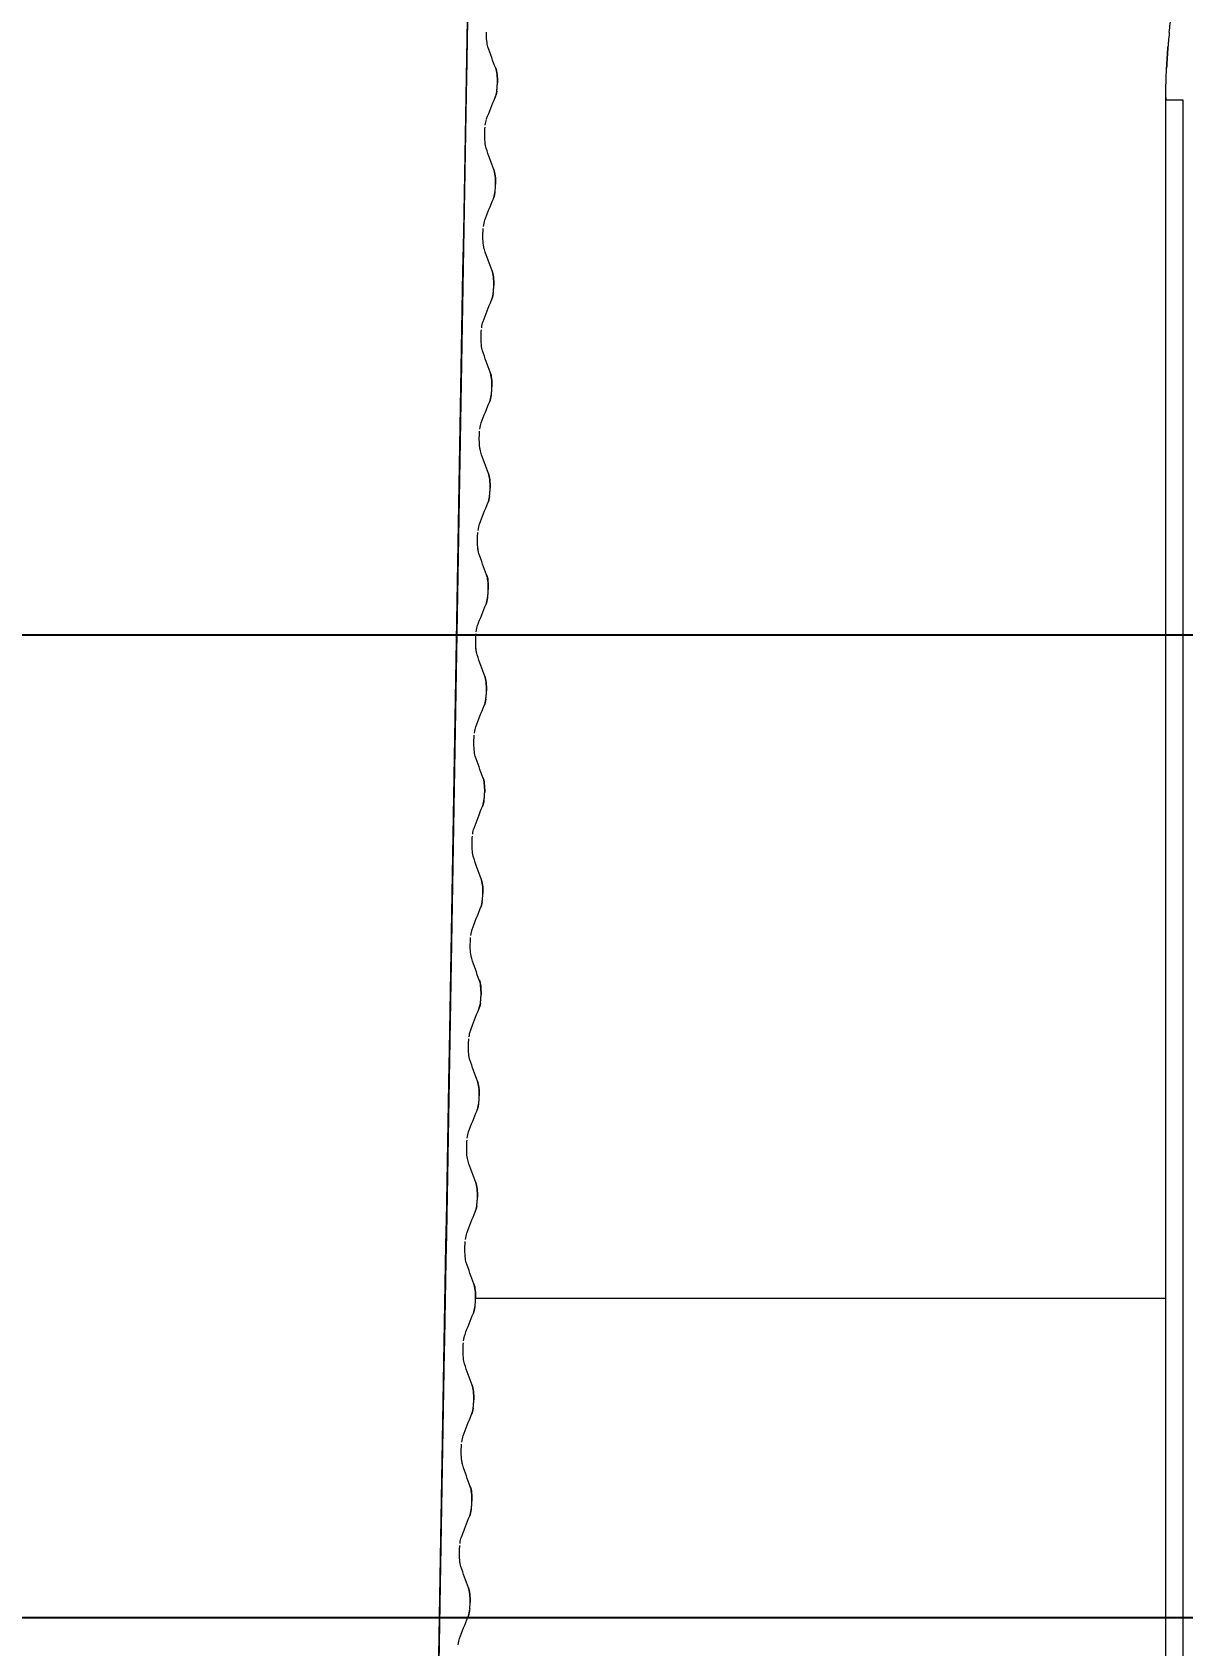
# Model space of a CAD drawing. Header units: inches. Extents: x -456 to 658, y -232 to 0.
# Drawn here: x -186.214 to -185.415, y -29.615 to -28.494 of the extents above; entities that cross this region are included whole.
import ezdxf

# ---------------------------------------------------------------- set-up
doc = ezdxf.new("R2010")
doc.units = ezdxf.units.IN
doc.header["$MEASUREMENT"] = 0
doc.styles.get("Standard").update_dxf_attribs({"font": 'arial.ttf'})
doc.dimstyles.get("Standard").update_dxf_attribs({"dimtxt": 0.18, "dimasz": 0.18, "dimexe": 0.18, "dimexo": 0.0625, "dimgap": 0.09, "dimtad": 0, "dimtih": 1, "dimtoh": 1, "dimdec": 4, "dimzin": 0, "dimdsep": 46, "dimtxsty": 'Standard', "dimcen": 0.09, "dimadec": 0, "dimazin": 0, "dimtfac": 1, "dimtdec": 4, "dimtofl": 0, "dimtmove": 0, "dimatfit": 3, "dimfxl": 1, "dimtolj": 1, "dimtzin": 0, "dimarcsym": 0})

# ---------------------------------------------------------------- blocks, each defined once
blk = doc.blocks.new('*D35')
at = {"color": 0, "lineweight": -2, "transparency": 16777216}
for p, q in [((-217.9538, -26.488), (-217.9538, -46.1394)), ((-184.9635, -33.0321), (-184.9635, -46.1394)), ((-215.7938, -43.9794), (-207.3241, -43.9794)), ((-187.1235, -43.9794), (-195.5932, -43.9794))]:
    blk.add_line(p, q, dxfattribs=at)
at = {"color": 0, "transparency": 16777216}
for points in [[(-215.7938, -43.6194), (-215.7938, -44.3394), (-217.9538, -43.9794)], [(-187.1235, -43.6194), (-187.1235, -44.3394), (-184.9635, -43.9794)]]:
    blk.add_solid(points, dxfattribs=at)
at = {"layer": 'Defpoints', "color": 0, "transparency": 16777216}
for p in [(-217.9538, -25.738), (-184.9635, -32.2821), (-217.9538, -43.9794)]:
    blk.add_point(p, dxfattribs=at)
at = {"color": 0, "transparency": 16777216, "insert": (-201.4587, -43.9794), "char_height": 3, "width": 9.467599, "attachment_point": 5}
blk.add_mtext('\\A1;1\'-8" MAX.', dxfattribs=at)

msp = doc.modelspace()

# ---------------------------------------------------------------- linework, layer by layer
at = {"color": 0, "linetype": 'Continuous', "lineweight": 0}
for p, q in [((-185.42676, -28.5396), (-185.42677, -28.54114)), ((-185.42677, -28.54114), (-185.41504, -28.54114)), ((-185.42677, -29.65523), (-185.42677, -28.54114)), ((-185.41504, -28.54114), (-185.41504, -29.65523)), ((-185.42677, -29.3738), (-185.90606, -29.3738))]:
    msp.add_line(p, q, dxfattribs=at)
for points in [[(0.06297, -28.91307), (-219.29988, -28.91307)], [(0.06407, -29.59547), (-219.29879, -29.59547)]]:
    msp.add_lwpolyline(points)
at = {"color": 0, "linetype": 'Continuous', "lineweight": 0, "extrusion": (0, 0, -1)}
for centre, major_axis, ratio, start_param, end_param in [((-184.66595, -28.40107), (-1.24875, 0), 0.5, -0.190486, -0.1662864), ((-183.58229, -28.62867), (-1.84355, 0.11683), 0.5007516, -0.0080537, 0.0080537), ((-184.66828, -28.66854), (-1.25107, 0), 0.5, 0.1833972, 0.2076304), ((-184.66551, -28.47143), (-1.25042, 0), 0.5, -0.1902228, -0.1660565), ((-184.66784, -28.73892), (-1.25273, 0), 0.5, 0.1831681, 0.207368), ((-184.66507, -28.5418), (-1.25208, 0), 0.5, -0.1899602, -0.1658272), ((-184.66741, -28.80929), (-1.2544, 0), 0.5, 0.1829397, 0.2071063), ((-184.66464, -28.61217), (-1.25375, 0), 0.5, -0.1896984, -0.1655985), ((-184.66697, -28.87967), (-1.25606, 0), 0.5, 0.1827119, 0.2068452), ((-184.6642, -28.68254), (-1.25541, 0), 0.5, -0.1894372, -0.1653704), ((-184.66654, -28.95004), (-1.25773, 0), 0.5, 0.1824847, 0.2065849), ((-184.66376, -28.7529), (-1.25708, 0), 0.5, -0.1891768, -0.1651428), ((-184.6661, -29.02041), (-1.25939, 0), 0.5, 0.1822581, 0.2063253), ((-184.66333, -28.82327), (-1.25874, 0), 0.5, -0.1889171, -0.1649159), ((-184.66566, -29.09079), (-1.26106, 0), 0.5, 0.1820321, 0.2060663), ((-184.66289, -28.89364), (-1.26041, 0), 0.5, -0.188658, -0.1646896), ((-184.66523, -29.16116), (-1.26272, 0), 0.5, 0.1818067, 0.2058081), ((-184.66246, -28.964), (-1.26207, 0), 0.5, -0.1883996, -0.1644639), ((-184.66479, -29.23154), (-1.26439, 0), 0.5, 0.1815819, 0.2055505), ((-184.66202, -29.03437), (-1.26374, 0), 0.5, -0.1881419, -0.1642388), ((-184.66436, -29.30191), (-1.26605, 0), 0.5, 0.1813576, 0.2052936), ((-184.66158, -29.10474), (-1.26541, 0), 0.5, -0.1878849, -0.1640143), ((-184.66392, -29.37228), (-1.26771, 0), 0.5, 0.1811339, 0.2050374), ((-184.66115, -29.17511), (-1.26707, 0), 0.5, -0.1876286, -0.1637903), ((-184.66348, -29.44266), (-1.26938, 0), 0.5, 0.1809109, 0.2047819), ((-184.66071, -29.24547), (-1.26874, 0), 0.5, -0.187373, -0.163567), ((-184.66305, -29.51303), (-1.27105, 0), 0.5, 0.1806884, 0.204527), ((-184.66028, -29.31584), (-1.2704, 0), 0.5, -0.187118, -0.1633442), ((-184.66261, -29.58341), (-1.27271, 0), 0.5, 0.1804665, 0.2042728), ((-184.65984, -29.38621), (-1.27207, 0), 0.5, -0.1868637, -0.163122), ((-184.66218, -29.65378), (-1.27437, 0), 0.5, 0.1802452, 0.2040193), ((-184.6594, -29.45658), (-1.27373, 0), 0.5, -0.18661, -0.1629004), ((-184.66174, -29.72415), (-1.27604, 0), 0.5, 0.1800244, 0.2037665)]:
    msp.add_ellipse(centre, major_axis=major_axis, ratio=ratio, start_param=start_param, end_param=end_param, dxfattribs=at)
at = {"color": 0, "linetype": 'Continuous', "lineweight": 0}
msp.add_ellipse((-183.5824, -28.54105), major_axis=(-1.84436, 0), ratio=0.5, start_param=-0.0397406, end_param=-0.0236081, dxfattribs=at)
for points in [[(-185.91057, -28.41773), (-185.93093, -29.58454), (-185.9513, -30.75135), (-185.97167, -31.91817)], [(-185.97167, -31.91817), (-185.95097, -30.73271), (-185.93061, -29.5659), (-185.91057, -28.41773)], [(-185.91045, -28.41773), (-185.93028, -29.55353), (-185.95064, -30.72034), (-185.97156, -31.91817)], [(-185.97156, -31.91817), (-185.95119, -30.75135), (-185.93082, -29.58454), (-185.91045, -28.41773)], [(-185.42439, -28.49426), (-185.42486, -28.49891), (-185.42517, -28.50264), (-185.42531, -28.50441)], [(-185.42662, -28.52944), (-185.4265, -28.52535), (-185.42637, -28.52133), (-185.42625, -28.51928)], [(-185.42676, -28.5396), (-185.42676, -28.53726), (-185.42671, -28.53296), (-185.42662, -28.52944)], [(-185.89138, -28.53527), (-185.89165, -28.53695), (-185.892, -28.53848), (-185.89248, -28.5396)], [(-185.42677, -28.54114), (-185.42677, -28.54063), (-185.42677, -28.54011), (-185.42676, -28.5396)], [(-185.89931, -28.5588), (-185.89912, -28.55733), (-185.89886, -28.55599), (-185.89853, -28.55495)], [(-185.89972, -28.56462), (-185.8997, -28.56312), (-185.89961, -28.56159), (-185.89947, -28.56019)], [(-185.89265, -28.60563), (-185.89291, -28.60731), (-185.89327, -28.60884), (-185.89374, -28.60996)], [(-185.90097, -28.63498), (-185.90095, -28.63349), (-185.90086, -28.63196), (-185.90073, -28.63056)], [(-185.90056, -28.62916), (-185.90034, -28.62745), (-185.90003, -28.62593), (-185.89962, -28.62483)], [(-185.89391, -28.67599), (-185.89417, -28.67767), (-185.89453, -28.6792), (-185.895, -28.68032)], [(-185.90182, -28.69953), (-185.90159, -28.69782), (-185.90128, -28.69629), (-185.90087, -28.69519)], [(-185.90223, -28.70535), (-185.9022, -28.70385), (-185.90211, -28.70232), (-185.90198, -28.70092)], [(-185.89517, -28.74636), (-185.89543, -28.74804), (-185.89579, -28.74957), (-185.89626, -28.75069)], [(-185.90307, -28.76989), (-185.90284, -28.76818), (-185.90253, -28.76665), (-185.90213, -28.76556)], [(-185.90348, -28.77571), (-185.90345, -28.77421), (-185.90337, -28.77269), (-185.90323, -28.77128)], [(-185.89643, -28.81672), (-185.89669, -28.8184), (-185.89705, -28.81993), (-185.89752, -28.82105)], [(-185.90473, -28.84607), (-185.9047, -28.84458), (-185.90462, -28.84305), (-185.90448, -28.84165)], [(-185.90432, -28.84025), (-185.90409, -28.83854), (-185.90378, -28.83702), (-185.90338, -28.83592)], [(-185.89769, -28.88708), (-185.89796, -28.88876), (-185.89831, -28.89029), (-185.89878, -28.89141)], [(-185.90598, -28.91644), (-185.90595, -28.91494), (-185.90587, -28.91341), (-185.90573, -28.91201)], [(-185.90557, -28.91062), (-185.90535, -28.90891), (-185.90504, -28.90738), (-185.90463, -28.90628)], [(-185.89896, -28.95744), (-185.89922, -28.95913), (-185.89957, -28.96066), (-185.90004, -28.96178)], [(-185.90682, -28.98098), (-185.9066, -28.97927), (-185.90629, -28.97774), (-185.90588, -28.97664)], [(-185.90723, -28.9868), (-185.90721, -28.9853), (-185.90712, -28.98378), (-185.90698, -28.98238)], [(-185.90022, -29.02781), (-185.90048, -29.02949), (-185.90083, -29.03102), (-185.9013, -29.03214)], [(-185.90808, -29.05134), (-185.90785, -29.04963), (-185.90754, -29.04811), (-185.90714, -29.04701)], [(-185.90848, -29.05716), (-185.90846, -29.05567), (-185.90837, -29.05414), (-185.90824, -29.05274)], [(-185.90148, -29.09817), (-185.90174, -29.09985), (-185.90209, -29.10138), (-185.90256, -29.1025)], [(-185.90974, -29.12753), (-185.90971, -29.12603), (-185.90962, -29.1245), (-185.90949, -29.1231)], [(-185.90933, -29.12171), (-185.9091, -29.12), (-185.90879, -29.11847), (-185.90839, -29.11737)], [(-185.90274, -29.16853), (-185.903, -29.17022), (-185.90336, -29.17174), (-185.90382, -29.17287)], [(-185.91099, -29.19789), (-185.91096, -29.19639), (-185.91088, -29.19487), (-185.91074, -29.19347)], [(-185.91058, -29.19207), (-185.91035, -29.19036), (-185.91005, -29.18883), (-185.90964, -29.18773)], [(-185.904, -29.2389), (-185.90426, -29.24058), (-185.90462, -29.24211), (-185.90508, -29.24323)], [(-185.91183, -29.26243), (-185.91161, -29.26072), (-185.9113, -29.2592), (-185.9109, -29.2581)], [(-185.91224, -29.26825), (-185.91221, -29.26676), (-185.91213, -29.26523), (-185.91199, -29.26383)], [(-185.90526, -29.30926), (-185.90552, -29.31094), (-185.90588, -29.31247), (-185.90634, -29.31359)], [(-185.91349, -29.33862), (-185.91346, -29.33712), (-185.91338, -29.33559), (-185.91324, -29.33419)], [(-185.91308, -29.3328), (-185.91286, -29.33109), (-185.91255, -29.32956), (-185.91215, -29.32846)], [(-185.90653, -29.37962), (-185.90679, -29.3813), (-185.90714, -29.38283), (-185.9076, -29.38395)], [(-185.91474, -29.40898), (-185.91471, -29.40748), (-185.91463, -29.40596), (-185.91449, -29.40456)], [(-185.91434, -29.40316), (-185.91411, -29.40145), (-185.9138, -29.39992), (-185.9134, -29.39882)], [(-185.90779, -29.44999), (-185.90805, -29.45167), (-185.9084, -29.4532), (-185.90886, -29.45432)], [(-185.91559, -29.47352), (-185.91536, -29.47181), (-185.91506, -29.47029), (-185.91465, -29.46919)], [(-185.91502, -29.4895), (-185.91573, -29.48732), (-185.91606, -29.48317), (-185.91599, -29.47934)], [(-185.91599, -29.47934), (-185.91597, -29.47785), (-185.91588, -29.47632), (-185.91575, -29.47492)], [(-185.90905, -29.52035), (-185.90931, -29.52203), (-185.90966, -29.52356), (-185.91012, -29.52468)], [(-185.91684, -29.54388), (-185.91661, -29.54218), (-185.91631, -29.54065), (-185.91591, -29.53955)], [(-185.91627, -29.55986), (-185.91699, -29.55768), (-185.91731, -29.55353), (-185.91724, -29.54971)], [(-185.91724, -29.54971), (-185.91722, -29.54821), (-185.91713, -29.54668), (-185.917, -29.54528)], [(-185.91031, -29.59071), (-185.91057, -29.59239), (-185.91092, -29.59392), (-185.91138, -29.59504)], [(-185.91809, -29.61425), (-185.91787, -29.61254), (-185.91756, -29.61101), (-185.91716, -29.60991)]]:
    msp.add_open_spline(points, degree=3, dxfattribs=at)
for points, knots in [([(-185.42439, -28.49426), (-185.42418, -28.49216), (-185.42396, -28.49021), (-185.42375, -28.4884), (-185.42355, -28.48658), (-185.42337, -28.48515), (-185.42324, -28.4841)], [0.00026914066, 0.00026914066, 0.00026914066, 0.00026914066, 0.00040391271, 0.00040391271, 0.00040391271, 0.00053868477, 0.00053868477, 0.00053868477, 0.00053868477]), ([(-185.89747, -28.50441), (-185.89784, -28.50333), (-185.8981, -28.50181), (-185.89827, -28.50007), (-185.89844, -28.49834), (-185.89851, -28.49629), (-185.89847, -28.49426)], [0, 0, 0, 0, 0.00013297803, 0.00013297803, 0.00013297803, 0.00026595607, 0.00026595607, 0.00026595607, 0.00026595607]), ([(-185.89747, -28.50441), (-185.89782, -28.50337), (-185.89808, -28.50195), (-185.89826, -28.50014), (-185.89826, -28.50013), (-185.89826, -28.50012), (-185.89826, -28.5001)], [0, 0, 0, 0, 0.00013297803, 0.00013297803, 0.00013297803, 0.00013375986, 0.00013375986, 0.00013375986, 0.00013375986]), ([(-185.89091, -28.52944), (-185.89087, -28.52734), (-185.89096, -28.52538), (-185.89118, -28.52356), (-185.8914, -28.52175), (-185.89171, -28.52033), (-185.89211, -28.51928)], [0.00026729454, 0.00026729454, 0.00026729454, 0.00026729454, 0.0004004237, 0.0004004237, 0.0004004237, 0.00053355287, 0.00053355287, 0.00053355287, 0.00053355287]), ([(-185.89211, -28.51928), (-185.89168, -28.52039), (-185.89137, -28.52194), (-185.89117, -28.52366), (-185.89096, -28.52538), (-185.89087, -28.52743), (-185.89091, -28.52944)], [0, 0, 0, 0, 0.00013489153, 0.00013489153, 0.00013489153, 0.00026978305, 0.00026978305, 0.00026978305, 0.00026978305]), ([(-185.42662, -28.52944), (-185.42657, -28.52735), (-185.4265, -28.5254), (-185.42643, -28.52358), (-185.42637, -28.52177), (-185.4263, -28.52033), (-185.42625, -28.51928)], [0.00026469378, 0.00026469378, 0.00026469378, 0.00026469378, 0.00039706767, 0.00039706767, 0.00039706767, 0.00052944156, 0.00052944156, 0.00052944156, 0.00052944156]), ([(-185.89248, -28.5396), (-185.89204, -28.53856), (-185.89167, -28.53714), (-185.89139, -28.53534), (-185.89125, -28.53444), (-185.89114, -28.5335), (-185.89106, -28.5325), (-185.89098, -28.5315), (-185.89093, -28.53048), (-185.89091, -28.52944)], [0, 0, 0, 0, 0.00013364727, 0.00013364727, 0.00013364727, 0.0002004709, 0.0002004709, 0.0002004709, 0.00026729454, 0.00026729454, 0.00026729454, 0.00026729454]), ([(-185.42676, -28.5396), (-185.42676, -28.53855), (-185.42675, -28.53712), (-185.42673, -28.5353), (-185.42671, -28.53349), (-185.42667, -28.53154), (-185.42662, -28.52944)], [0, 0, 0, 0, 0.00013234689, 0.00013234689, 0.00013234689, 0.00026469378, 0.00026469378, 0.00026469378, 0.00026469378]), ([(-185.89873, -28.57478), (-185.89909, -28.5737), (-185.89935, -28.57217), (-185.89952, -28.57044), (-185.89969, -28.5687), (-185.89976, -28.56665), (-185.89972, -28.56462)], [0, 0, 0, 0, 0.00013297614, 0.00013297614, 0.00013297614, 0.00026595227, 0.00026595227, 0.00026595227, 0.00026595227]), ([(-185.89873, -28.57478), (-185.89908, -28.57374), (-185.89934, -28.57231), (-185.89951, -28.5705), (-185.89952, -28.57049), (-185.89952, -28.57048), (-185.89952, -28.57047)], [0, 0, 0, 0, 0.00013297614, 0.00013297614, 0.00013297614, 0.00013377691, 0.00013377691, 0.00013377691, 0.00013377691]), ([(-185.89374, -28.60996), (-185.8933, -28.60892), (-185.89294, -28.6075), (-185.89266, -28.6057), (-185.89252, -28.60481), (-185.89241, -28.60386), (-185.89232, -28.60286), (-185.89224, -28.60186), (-185.89219, -28.60084), (-185.89217, -28.5998)], [0, 0, 0, 0, 0.00013364403, 0.00013364403, 0.00013364403, 0.00020046605, 0.00020046605, 0.00020046605, 0.00026728806, 0.00026728806, 0.00026728806, 0.00026728806]), ([(-185.89217, -28.5998), (-185.89213, -28.5977), (-185.89222, -28.59574), (-185.89244, -28.59393), (-185.89266, -28.59212), (-185.89297, -28.59069), (-185.89337, -28.58965)], [0.00026728806, 0.00026728806, 0.00026728806, 0.00026728806, 0.00040041481, 0.00040041481, 0.00040041481, 0.00053354155, 0.00053354155, 0.00053354155, 0.00053354155]), ([(-185.89337, -28.58965), (-185.89295, -28.59076), (-185.89264, -28.5923), (-185.89243, -28.59402), (-185.89223, -28.59574), (-185.89213, -28.59779), (-185.89217, -28.5998)], [0, 0, 0, 0, 0.00013488929, 0.00013488929, 0.00013488929, 0.00026977857, 0.00026977857, 0.00026977857, 0.00026977857]), ([(-185.89998, -28.64514), (-185.90034, -28.64406), (-185.9006, -28.64253), (-185.90077, -28.6408), (-185.90094, -28.63907), (-185.90101, -28.63702), (-185.90097, -28.63498)], [0, 0, 0, 0, 0.00013297425, 0.00013297425, 0.00013297425, 0.00026594849, 0.00026594849, 0.00026594849, 0.00026594849]), ([(-185.89998, -28.64514), (-185.90033, -28.6441), (-185.90059, -28.64267), (-185.90077, -28.64086), (-185.90077, -28.64085), (-185.90077, -28.64084), (-185.90077, -28.64083)], [0, 0, 0, 0, 0.00013297425, 0.00013297425, 0.00013297425, 0.00013376755, 0.00013376755, 0.00013376755, 0.00013376755]), ([(-185.89343, -28.67017), (-185.8934, -28.66806), (-185.89349, -28.6661), (-185.8937, -28.66429), (-185.89392, -28.66248), (-185.89423, -28.66105), (-185.89463, -28.66001)], [0.00026728161, 0.00026728161, 0.00026728161, 0.00026728161, 0.00040040595, 0.00040040595, 0.00040040595, 0.00053353028, 0.00053353028, 0.00053353028, 0.00053353028]), ([(-185.89463, -28.66001), (-185.89421, -28.66112), (-185.8939, -28.66266), (-185.89369, -28.66439), (-185.89349, -28.66611), (-185.8934, -28.66815), (-185.89343, -28.67017)], [0, 0, 0, 0, 0.00013488706, 0.00013488706, 0.00013488706, 0.00026977411, 0.00026977411, 0.00026977411, 0.00026977411]), ([(-185.895, -28.68032), (-185.89456, -28.67928), (-185.8942, -28.67786), (-185.89392, -28.67607), (-185.89378, -28.67517), (-185.89367, -28.67422), (-185.89359, -28.67322), (-185.8935, -28.67222), (-185.89345, -28.6712), (-185.89343, -28.67017)], [0, 0, 0, 0, 0.00013364081, 0.00013364081, 0.00013364081, 0.00020046121, 0.00020046121, 0.00020046121, 0.00026728161, 0.00026728161, 0.00026728161, 0.00026728161]), ([(-185.90123, -28.7155), (-185.9016, -28.71442), (-185.90186, -28.7129), (-185.90202, -28.71116), (-185.90219, -28.70943), (-185.90226, -28.70738), (-185.90223, -28.70535)], [0, 0, 0, 0, 0.00013297237, 0.00013297237, 0.00013297237, 0.00026594473, 0.00026594473, 0.00026594473, 0.00026594473]), ([(-185.90123, -28.7155), (-185.90158, -28.71446), (-185.90184, -28.71304), (-185.90202, -28.71123), (-185.90202, -28.71122), (-185.90202, -28.7112), (-185.90202, -28.71119)], [0, 0, 0, 0, 0.00013297237, 0.00013297237, 0.00013297237, 0.00013376373, 0.00013376373, 0.00013376373, 0.00013376373]), ([(-185.8947, -28.74053), (-185.89466, -28.73843), (-185.89475, -28.73647), (-185.89497, -28.73465), (-185.89518, -28.73284), (-185.89549, -28.73142), (-185.89589, -28.73037)], [0.00026727519, 0.00026727519, 0.00026727519, 0.00026727519, 0.00040039712, 0.00040039712, 0.00040039712, 0.00053351905, 0.00053351905, 0.00053351905, 0.00053351905]), ([(-185.89589, -28.73037), (-185.89547, -28.73148), (-185.89516, -28.73303), (-185.89496, -28.73475), (-185.89475, -28.73647), (-185.89466, -28.73852), (-185.8947, -28.74053)], [0, 0, 0, 0, 0.00013488483, 0.00013488483, 0.00013488483, 0.00026976967, 0.00026976967, 0.00026976967, 0.00026976967]), ([(-185.89626, -28.75069), (-185.89582, -28.74964), (-185.89546, -28.74823), (-185.89518, -28.74643), (-185.89504, -28.74553), (-185.89493, -28.74459), (-185.89485, -28.74359), (-185.89477, -28.74259), (-185.89472, -28.74157), (-185.8947, -28.74053)], [0, 0, 0, 0, 0.00013363759, 0.00013363759, 0.00013363759, 0.00020045639, 0.00020045639, 0.00020045639, 0.00026727519, 0.00026727519, 0.00026727519, 0.00026727519]), ([(-185.90249, -28.78587), (-185.90285, -28.78479), (-185.90311, -28.78326), (-185.90328, -28.78153), (-185.90344, -28.77979), (-185.90351, -28.77774), (-185.90348, -28.77571)], [0, 0, 0, 0, 0.00013297049, 0.00013297049, 0.00013297049, 0.00026594098, 0.00026594098, 0.00026594098, 0.00026594098]), ([(-185.90249, -28.78587), (-185.90284, -28.78482), (-185.90309, -28.7834), (-185.90327, -28.78159), (-185.90327, -28.78158), (-185.90327, -28.78157), (-185.90327, -28.78156)], [0, 0, 0, 0, 0.00013297049, 0.00013297049, 0.00013297049, 0.0001337495, 0.0001337495, 0.0001337495, 0.0001337495]), ([(-185.89596, -28.81089), (-185.89592, -28.80879), (-185.89601, -28.80683), (-185.89623, -28.80502), (-185.89644, -28.80321), (-185.89676, -28.80178), (-185.89716, -28.80074)], [0.00026726879, 0.00026726879, 0.00026726879, 0.00026726879, 0.00040038833, 0.00040038833, 0.00040038833, 0.00053350787, 0.00053350787, 0.00053350787, 0.00053350787]), ([(-185.89716, -28.80074), (-185.89673, -28.80185), (-185.89642, -28.80339), (-185.89622, -28.80511), (-185.89601, -28.80683), (-185.89592, -28.80888), (-185.89596, -28.81089)], [0, 0, 0, 0, 0.00013488262, 0.00013488262, 0.00013488262, 0.00026976524, 0.00026976524, 0.00026976524, 0.00026976524]), ([(-185.89752, -28.82105), (-185.89708, -28.82001), (-185.89672, -28.81859), (-185.89644, -28.81679), (-185.8963, -28.8159), (-185.89619, -28.81495), (-185.89611, -28.81395), (-185.89603, -28.81295), (-185.89598, -28.81193), (-185.89596, -28.81089)], [0, 0, 0, 0, 0.0001336344, 0.0001336344, 0.0001336344, 0.00020045159, 0.00020045159, 0.00020045159, 0.00026726879, 0.00026726879, 0.00026726879, 0.00026726879]), ([(-185.90374, -28.85623), (-185.9041, -28.85515), (-185.90436, -28.85362), (-185.90453, -28.85189), (-185.9047, -28.85016), (-185.90477, -28.84811), (-185.90473, -28.84607)], [0, 0, 0, 0, 0.00013296863, 0.00013296863, 0.00013296863, 0.00026593725, 0.00026593725, 0.00026593725, 0.00026593725]), ([(-185.90374, -28.85623), (-185.90409, -28.85519), (-185.90435, -28.85376), (-185.90452, -28.85195), (-185.90452, -28.85194), (-185.90452, -28.85193), (-185.90453, -28.85192)], [0, 0, 0, 0, 0.00013296863, 0.00013296863, 0.00013296863, 0.00013375662, 0.00013375662, 0.00013375662, 0.00013375662]), ([(-185.89722, -28.88126), (-185.89718, -28.87915), (-185.89727, -28.87719), (-185.89749, -28.87538), (-185.89771, -28.87357), (-185.89802, -28.87214), (-185.89842, -28.8711)], [0.00026726242, 0.00026726242, 0.00026726242, 0.00026726242, 0.00040037958, 0.00040037958, 0.00040037958, 0.00053349674, 0.00053349674, 0.00053349674, 0.00053349674]), ([(-185.89842, -28.8711), (-185.89799, -28.87221), (-185.89768, -28.87375), (-185.89748, -28.87548), (-185.89728, -28.8772), (-185.89719, -28.87924), (-185.89722, -28.88126)], [0, 0, 0, 0, 0.00013488042, 0.00013488042, 0.00013488042, 0.00026976084, 0.00026976084, 0.00026976084, 0.00026976084]), ([(-185.89878, -28.89141), (-185.89834, -28.89037), (-185.89798, -28.88895), (-185.89771, -28.88716), (-185.89757, -28.88626), (-185.89746, -28.88531), (-185.89737, -28.88431), (-185.89729, -28.88331), (-185.89724, -28.88229), (-185.89722, -28.88126)], [0, 0, 0, 0, 0.00013363121, 0.00013363121, 0.00013363121, 0.00020044681, 0.00020044681, 0.00020044681, 0.00026726242, 0.00026726242, 0.00026726242, 0.00026726242]), ([(-185.90499, -28.92659), (-185.90535, -28.92551), (-185.90561, -28.92399), (-185.90578, -28.92225), (-185.90595, -28.92052), (-185.90602, -28.91847), (-185.90598, -28.91644)], [0, 0, 0, 0, 0.00013296677, 0.00013296677, 0.00013296677, 0.00026593353, 0.00026593353, 0.00026593353, 0.00026593353]), ([(-185.90499, -28.92659), (-185.90534, -28.92555), (-185.9056, -28.92413), (-185.90577, -28.92232), (-185.90578, -28.9223), (-185.90578, -28.92229), (-185.90578, -28.92228)], [0, 0, 0, 0, 0.00013296677, 0.00013296677, 0.00013296677, 0.00013376289, 0.00013376289, 0.00013376289, 0.00013376289]), ([(-185.89848, -28.95162), (-185.89845, -28.94952), (-185.89854, -28.94756), (-185.89875, -28.94574), (-185.89897, -28.94393), (-185.89928, -28.94251), (-185.89968, -28.94146)], [0.00026725607, 0.00026725607, 0.00026725607, 0.00026725607, 0.00040037086, 0.00040037086, 0.00040037086, 0.00053348565, 0.00053348565, 0.00053348565, 0.00053348565]), ([(-185.89968, -28.94146), (-185.89925, -28.94257), (-185.89894, -28.94412), (-185.89874, -28.94584), (-185.89854, -28.94756), (-185.89845, -28.94961), (-185.89848, -28.95162)], [0, 0, 0, 0, 0.00013487822, 0.00013487822, 0.00013487822, 0.00026975645, 0.00026975645, 0.00026975645, 0.00026975645]), ([(-185.90004, -28.96178), (-185.89961, -28.96073), (-185.89925, -28.95931), (-185.89897, -28.95752), (-185.89883, -28.95662), (-185.89872, -28.95568), (-185.89864, -28.95468), (-185.89855, -28.95368), (-185.8985, -28.95266), (-185.89848, -28.95162)], [0, 0, 0, 0, 0.00013362804, 0.00013362804, 0.00013362804, 0.00020044205, 0.00020044205, 0.00020044205, 0.00026725607, 0.00026725607, 0.00026725607, 0.00026725607]), ([(-185.90625, -28.99696), (-185.90661, -28.99588), (-185.90687, -28.99435), (-185.90703, -28.99262), (-185.9072, -28.99088), (-185.90727, -28.98883), (-185.90723, -28.9868)], [0, 0, 0, 0, 0.00013296492, 0.00013296492, 0.00013296492, 0.00026592983, 0.00026592983, 0.00026592983, 0.00026592983]), ([(-185.90625, -28.99696), (-185.90659, -28.99591), (-185.90685, -28.99449), (-185.90703, -28.99268), (-185.90703, -28.99267), (-185.90703, -28.99266), (-185.90703, -28.99265)], [0, 0, 0, 0, 0.00013296492, 0.00013296492, 0.00013296492, 0.00013374725, 0.00013374725, 0.00013374725, 0.00013374725]), ([(-185.89975, -29.02198), (-185.89971, -29.01988), (-185.8998, -29.01792), (-185.90001, -29.01611), (-185.90023, -29.0143), (-185.90054, -29.01287), (-185.90094, -29.01183)], [0.00026724975, 0.00026724975, 0.00026724975, 0.00026724975, 0.00040036218, 0.00040036218, 0.00040036218, 0.00053347461, 0.00053347461, 0.00053347461, 0.00053347461]), ([(-185.90094, -29.01183), (-185.90051, -29.01294), (-185.90021, -29.01448), (-185.9, -29.0162), (-185.8998, -29.01792), (-185.89971, -29.01997), (-185.89975, -29.02198)], [0, 0, 0, 0, 0.00013487604, 0.00013487604, 0.00013487604, 0.00026975208, 0.00026975208, 0.00026975208, 0.00026975208]), ([(-185.9013, -29.03214), (-185.90087, -29.0311), (-185.90051, -29.02968), (-185.90023, -29.02788), (-185.90009, -29.02699), (-185.89998, -29.02604), (-185.8999, -29.02504), (-185.89982, -29.02404), (-185.89977, -29.02302), (-185.89975, -29.02198)], [0, 0, 0, 0, 0.00013362487, 0.00013362487, 0.00013362487, 0.00020043731, 0.00020043731, 0.00020043731, 0.00026724975, 0.00026724975, 0.00026724975, 0.00026724975]), ([(-185.9075, -29.06732), (-185.90786, -29.06624), (-185.90812, -29.06471), (-185.90828, -29.06298), (-185.90845, -29.06125), (-185.90852, -29.0592), (-185.90848, -29.05716)], [0, 0, 0, 0, 0.00013296307, 0.00013296307, 0.00013296307, 0.00026592615, 0.00026592615, 0.00026592615, 0.00026592615]), ([(-185.9075, -29.06732), (-185.90785, -29.06628), (-185.9081, -29.06485), (-185.90828, -29.06304), (-185.90828, -29.06303), (-185.90828, -29.06302), (-185.90828, -29.06301)], [0, 0, 0, 0, 0.00013296307, 0.00013296307, 0.00013296307, 0.00013374782, 0.00013374782, 0.00013374782, 0.00013374782]), ([(-185.90256, -29.1025), (-185.90213, -29.10146), (-185.90177, -29.10004), (-185.90149, -29.09825), (-185.90135, -29.09735), (-185.90124, -29.0964), (-185.90116, -29.0954), (-185.90108, -29.0944), (-185.90103, -29.09338), (-185.90101, -29.09235)], [0, 0, 0, 0, 0.00013362173, 0.00013362173, 0.00013362173, 0.00020043259, 0.00020043259, 0.00020043259, 0.00026724345, 0.00026724345, 0.00026724345, 0.00026724345]), ([(-185.90101, -29.09235), (-185.90097, -29.09024), (-185.90106, -29.08828), (-185.90128, -29.08647), (-185.90149, -29.08466), (-185.9018, -29.08323), (-185.9022, -29.08219)], [0.00026724345, 0.00026724345, 0.00026724345, 0.00026724345, 0.00040035353, 0.00040035353, 0.00040035353, 0.00053346361, 0.00053346361, 0.00053346361, 0.00053346361]), ([(-185.9022, -29.08219), (-185.90177, -29.0833), (-185.90147, -29.08484), (-185.90127, -29.08657), (-185.90106, -29.08829), (-185.90097, -29.09033), (-185.90101, -29.09235)], [0, 0, 0, 0, 0.00013487386, 0.00013487386, 0.00013487386, 0.00026974773, 0.00026974773, 0.00026974773, 0.00026974773]), ([(-185.90875, -29.13768), (-185.90911, -29.1366), (-185.90937, -29.13508), (-185.90954, -29.13334), (-185.9097, -29.13161), (-185.90977, -29.12956), (-185.90974, -29.12753)], [0, 0, 0, 0, 0.00013296124, 0.00013296124, 0.00013296124, 0.00026592248, 0.00026592248, 0.00026592248, 0.00026592248]), ([(-185.90875, -29.13768), (-185.9091, -29.13664), (-185.90936, -29.13522), (-185.90953, -29.13341), (-185.90953, -29.13339), (-185.90953, -29.13338), (-185.90953, -29.13337)], [0, 0, 0, 0, 0.00013296124, 0.00013296124, 0.00013296124, 0.00013375414, 0.00013375414, 0.00013375414, 0.00013375414]), ([(-185.90227, -29.16271), (-185.90223, -29.16061), (-185.90232, -29.15865), (-185.90254, -29.15683), (-185.90275, -29.15502), (-185.90306, -29.1536), (-185.90346, -29.15255)], [0.00026723718, 0.00026723718, 0.00026723718, 0.00026723718, 0.00040034492, 0.00040034492, 0.00040034492, 0.00053345266, 0.00053345266, 0.00053345266, 0.00053345266]), ([(-185.90346, -29.15255), (-185.90304, -29.15366), (-185.90273, -29.15521), (-185.90253, -29.15693), (-185.90232, -29.15865), (-185.90224, -29.1607), (-185.90227, -29.16271)], [0, 0, 0, 0, 0.0001348717, 0.0001348717, 0.0001348717, 0.0002697434, 0.0002697434, 0.0002697434, 0.0002697434]), ([(-185.90382, -29.17287), (-185.90339, -29.17182), (-185.90303, -29.1704), (-185.90275, -29.16861), (-185.90261, -29.16771), (-185.9025, -29.16677), (-185.90242, -29.16577), (-185.90234, -29.16477), (-185.90229, -29.16375), (-185.90227, -29.16271)], [0, 0, 0, 0, 0.00013361859, 0.00013361859, 0.00013361859, 0.00020042788, 0.00020042788, 0.00020042788, 0.00026723718, 0.00026723718, 0.00026723718, 0.00026723718]), ([(-185.91001, -29.20805), (-185.91036, -29.20697), (-185.91062, -29.20544), (-185.91079, -29.20371), (-185.91095, -29.20197), (-185.91102, -29.19992), (-185.91099, -29.19789)], [0, 0, 0, 0, 0.00013295941, 0.00013295941, 0.00013295941, 0.00026591882, 0.00026591882, 0.00026591882, 0.00026591882]), ([(-185.91001, -29.20805), (-185.91035, -29.207), (-185.91061, -29.20558), (-185.91078, -29.20377), (-185.91078, -29.20376), (-185.91078, -29.20375), (-185.91079, -29.20374)], [0, 0, 0, 0, 0.00013295941, 0.00013295941, 0.00013295941, 0.00013376116, 0.00013376116, 0.00013376116, 0.00013376116]), ([(-185.90353, -29.23307), (-185.9035, -29.23097), (-185.90359, -29.22901), (-185.9038, -29.2272), (-185.90401, -29.22538), (-185.90432, -29.22396), (-185.90472, -29.22292)], [0.00026723093, 0.00026723093, 0.00026723093, 0.00026723093, 0.00040033634, 0.00040033634, 0.00040033634, 0.00053344175, 0.00053344175, 0.00053344175, 0.00053344175]), ([(-185.90472, -29.22292), (-185.9043, -29.22403), (-185.90399, -29.22557), (-185.90379, -29.22729), (-185.90359, -29.22901), (-185.9035, -29.23106), (-185.90353, -29.23307)], [0, 0, 0, 0, 0.00013486954, 0.00013486954, 0.00013486954, 0.00026973908, 0.00026973908, 0.00026973908, 0.00026973908]), ([(-185.90508, -29.24323), (-185.90465, -29.24219), (-185.90429, -29.24077), (-185.90401, -29.23897), (-185.90388, -29.23807), (-185.90377, -29.23713), (-185.90368, -29.23613), (-185.9036, -29.23513), (-185.90355, -29.23411), (-185.90353, -29.23307)], [0, 0, 0, 0, 0.00013361547, 0.00013361547, 0.00013361547, 0.0002004232, 0.0002004232, 0.0002004232, 0.00026723093, 0.00026723093, 0.00026723093, 0.00026723093]), ([(-185.91126, -29.27841), (-185.91162, -29.27733), (-185.91187, -29.2758), (-185.91204, -29.27407), (-185.91221, -29.27233), (-185.91227, -29.27029), (-185.91224, -29.26825)], [0, 0, 0, 0, 0.00013295759, 0.00013295759, 0.00013295759, 0.00026591518, 0.00026591518, 0.00026591518, 0.00026591518]), ([(-185.91126, -29.27841), (-185.9116, -29.27737), (-185.91186, -29.27594), (-185.91203, -29.27413), (-185.91203, -29.27412), (-185.91204, -29.27411), (-185.91204, -29.2741)], [0, 0, 0, 0, 0.00013295759, 0.00013295759, 0.00013295759, 0.00013374214, 0.00013374214, 0.00013374214, 0.00013374214]), ([(-185.9048, -29.30344), (-185.90476, -29.30133), (-185.90485, -29.29937), (-185.90506, -29.29756), (-185.90527, -29.29575), (-185.90558, -29.29432), (-185.90598, -29.29328)], [0.00026722471, 0.00026722471, 0.00026722471, 0.00026722471, 0.00040032779, 0.00040032779, 0.00040032779, 0.00053343088, 0.00053343088, 0.00053343088, 0.00053343088]), ([(-185.90598, -29.29328), (-185.90556, -29.29439), (-185.90525, -29.29593), (-185.90505, -29.29766), (-185.90485, -29.29938), (-185.90476, -29.30142), (-185.9048, -29.30344)], [0, 0, 0, 0, 0.00013486739, 0.00013486739, 0.00013486739, 0.00026973479, 0.00026973479, 0.00026973479, 0.00026973479]), ([(-185.90634, -29.31359), (-185.90591, -29.31255), (-185.90555, -29.31113), (-185.90528, -29.30934), (-185.90514, -29.30844), (-185.90503, -29.30749), (-185.90495, -29.30649), (-185.90486, -29.30549), (-185.90481, -29.30447), (-185.9048, -29.30344)], [0, 0, 0, 0, 0.00013361235, 0.00013361235, 0.00013361235, 0.00020041853, 0.00020041853, 0.00020041853, 0.00026722471, 0.00026722471, 0.00026722471, 0.00026722471]), ([(-185.91251, -29.34877), (-185.91287, -29.34769), (-185.91313, -29.34617), (-185.91329, -29.34443), (-185.91346, -29.3427), (-185.91353, -29.34065), (-185.91349, -29.33862)], [0, 0, 0, 0, 0.00013295578, 0.00013295578, 0.00013295578, 0.00026591156, 0.00026591156, 0.00026591156, 0.00026591156]), ([(-185.91251, -29.34877), (-185.91286, -29.34773), (-185.91311, -29.34631), (-185.91329, -29.34449), (-185.91329, -29.34448), (-185.91329, -29.34447), (-185.91329, -29.34446)], [0, 0, 0, 0, 0.00013295578, 0.00013295578, 0.00013295578, 0.00013375467, 0.00013375467, 0.00013375467, 0.00013375467]), ([(-185.90606, -29.3738), (-185.90602, -29.3717), (-185.90611, -29.36974), (-185.90632, -29.36792), (-185.90654, -29.36611), (-185.90684, -29.36469), (-185.90724, -29.36364)], [0.00026721851, 0.00026721851, 0.00026721851, 0.00026721851, 0.00040031928, 0.00040031928, 0.00040031928, 0.00053342006, 0.00053342006, 0.00053342006, 0.00053342006]), ([(-185.90724, -29.36364), (-185.90682, -29.36475), (-185.90651, -29.3663), (-185.90631, -29.36802), (-185.90611, -29.36974), (-185.90602, -29.37179), (-185.90606, -29.3738)], [0, 0, 0, 0, 0.00013486526, 0.00013486526, 0.00013486526, 0.00026973051, 0.00026973051, 0.00026973051, 0.00026973051]), ([(-185.9076, -29.38395), (-185.90717, -29.38291), (-185.90681, -29.38149), (-185.90654, -29.3797), (-185.9064, -29.3788), (-185.90629, -29.37785), (-185.90621, -29.37686), (-185.90613, -29.37586), (-185.90608, -29.37484), (-185.90606, -29.3738)], [0, 0, 0, 0, 0.00013360925, 0.00013360925, 0.00013360925, 0.00020041388, 0.00020041388, 0.00020041388, 0.00026721851, 0.00026721851, 0.00026721851, 0.00026721851]), ([(-185.91376, -29.41914), (-185.91412, -29.41806), (-185.91438, -29.41653), (-185.91454, -29.4148), (-185.91471, -29.41306), (-185.91478, -29.41101), (-185.91474, -29.40898)], [0, 0, 0, 0, 0.00013295397, 0.00013295397, 0.00013295397, 0.00026590795, 0.00026590795, 0.00026590795, 0.00026590795]), ([(-185.91376, -29.41914), (-185.91411, -29.41809), (-185.91436, -29.41667), (-185.91454, -29.41486), (-185.91454, -29.41485), (-185.91454, -29.41484), (-185.91454, -29.41483)], [0, 0, 0, 0, 0.00013295397, 0.00013295397, 0.00013295397, 0.0001337574, 0.0001337574, 0.0001337574, 0.0001337574]), ([(-185.90732, -29.44416), (-185.90728, -29.44206), (-185.90737, -29.4401), (-185.90758, -29.43829), (-185.9078, -29.43647), (-185.9081, -29.43505), (-185.9085, -29.43401)], [0.00026721233, 0.00026721233, 0.00026721233, 0.00026721233, 0.00040031081, 0.00040031081, 0.00040031081, 0.00053340928, 0.00053340928, 0.00053340928, 0.00053340928]), ([(-185.9085, -29.43401), (-185.90808, -29.43512), (-185.90777, -29.43666), (-185.90757, -29.43838), (-185.90737, -29.4401), (-185.90728, -29.44215), (-185.90732, -29.44416)], [0, 0, 0, 0, 0.00013486313, 0.00013486313, 0.00013486313, 0.00026972625, 0.00026972625, 0.00026972625, 0.00026972625]), ([(-185.90886, -29.45432), (-185.90843, -29.45328), (-185.90807, -29.45186), (-185.9078, -29.45006), (-185.90766, -29.44916), (-185.90755, -29.44822), (-185.90747, -29.44722), (-185.90739, -29.44622), (-185.90734, -29.4452), (-185.90732, -29.44416)], [0, 0, 0, 0, 0.00013360617, 0.00013360617, 0.00013360617, 0.00020040925, 0.00020040925, 0.00020040925, 0.00026721233, 0.00026721233, 0.00026721233, 0.00026721233]), ([(-185.91502, -29.4895), (-185.91536, -29.48846), (-185.91562, -29.48703), (-185.91579, -29.48522), (-185.91596, -29.48341), (-185.91603, -29.48145), (-185.91599, -29.47934)], [0, 0, 0, 0, 0.00013295218, 0.00013295218, 0.00013295218, 0.00026590435, 0.00026590435, 0.00026590435, 0.00026590435]), ([(-185.90858, -29.51453), (-185.90854, -29.51242), (-185.90863, -29.51046), (-185.90885, -29.50865), (-185.90906, -29.50684), (-185.90936, -29.50541), (-185.90976, -29.50437)], [0.00026720618, 0.00026720618, 0.00026720618, 0.00026720618, 0.00040030237, 0.00040030237, 0.00040030237, 0.00053339855, 0.00053339855, 0.00053339855, 0.00053339855]), ([(-185.90976, -29.50437), (-185.90934, -29.50548), (-185.90903, -29.50702), (-185.90883, -29.50874), (-185.90863, -29.51047), (-185.90854, -29.51251), (-185.90858, -29.51453)], [0, 0, 0, 0, 0.000134861, 0.000134861, 0.000134861, 0.00026972201, 0.00026972201, 0.00026972201, 0.00026972201]), ([(-185.91012, -29.52468), (-185.90969, -29.52364), (-185.90934, -29.52222), (-185.90906, -29.52042), (-185.90892, -29.51953), (-185.90881, -29.51858), (-185.90873, -29.51758), (-185.90865, -29.51658), (-185.9086, -29.51556), (-185.90858, -29.51453)], [0, 0, 0, 0, 0.00013360309, 0.00013360309, 0.00013360309, 0.00020040464, 0.00020040464, 0.00020040464, 0.00026720618, 0.00026720618, 0.00026720618, 0.00026720618]), ([(-185.91627, -29.55986), (-185.91661, -29.55882), (-185.91687, -29.5574), (-185.91704, -29.55558), (-185.91721, -29.55377), (-185.91728, -29.55181), (-185.91724, -29.54971)], [0, 0, 0, 0, 0.00013295039, 0.00013295039, 0.00013295039, 0.00026590077, 0.00026590077, 0.00026590077, 0.00026590077]), ([(-185.90984, -29.58489), (-185.9098, -29.58279), (-185.90989, -29.58083), (-185.91011, -29.57901), (-185.91032, -29.5772), (-185.91062, -29.57578), (-185.91102, -29.57473)], [0.00026720006, 0.00026720006, 0.00026720006, 0.00026720006, 0.00040029396, 0.00040029396, 0.00040029396, 0.00053338786, 0.00053338786, 0.00053338786, 0.00053338786]), ([(-185.91102, -29.57473), (-185.9106, -29.57584), (-185.9103, -29.57739), (-185.9101, -29.57911), (-185.90989, -29.58083), (-185.90981, -29.58288), (-185.90984, -29.58489)], [0, 0, 0, 0, 0.00013485889, 0.00013485889, 0.00013485889, 0.00026971779, 0.00026971779, 0.00026971779, 0.00026971779]), ([(-185.91138, -29.59504), (-185.91095, -29.594), (-185.9106, -29.59258), (-185.91032, -29.59077), (-185.91004, -29.58896), (-185.90988, -29.587), (-185.90984, -29.58489)], [0, 0, 0, 0, 0.00013360003, 0.00013360003, 0.00013360003, 0.00026720006, 0.00026720006, 0.00026720006, 0.00026720006]), ([(-185.9101, -29.58912), (-185.91016, -29.58965), (-185.91022, -29.59016), (-185.9103, -29.59064), (-185.9103, -29.59066), (-185.9103, -29.59068), (-185.91031, -29.5907)], [0.000366929241, 0.000366929241, 0.000366929241, 0.000366929241, 0.000405089518, 0.000405089518, 0.000405089518, 0.000406793499, 0.000406793499, 0.000406793499, 0.000406793499])]:
    msp.add_open_spline(points, degree=3, knots=knots, dxfattribs=at)

# ---------------------------------------------------------------- dimensions: what is measured, and where the dimension line sits
dim = msp.add_linear_dim(base=(-217.95381, -43.97939), p1=(-184.96354, -32.28212), p2=(-217.95381, -25.73804), text='1\'-8" MAX.', dimstyle='Standard', override={"dimscale": 12, "dimtxt": 0.25})
dim.commit()
dim.dimension.update_dxf_attribs({"geometry": '*D35', "text_midpoint": (-201.45868, -43.97939)})

doc.saveas('drawing.dxf')
